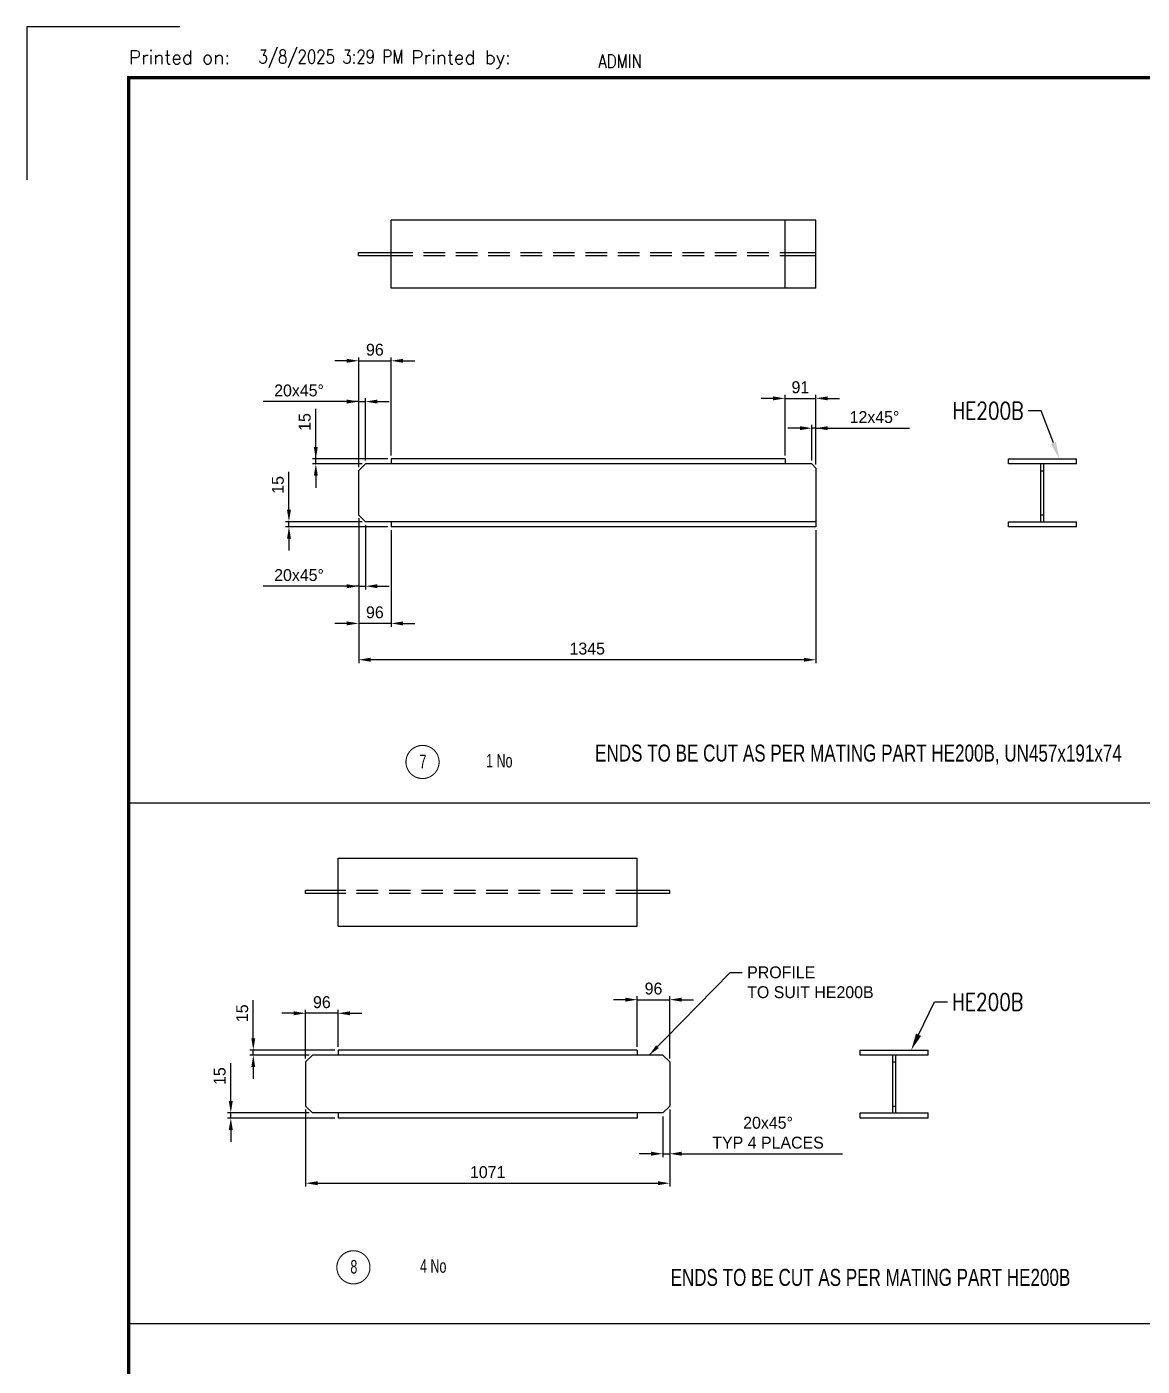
# Model space of a CAD drawing. Header units: millimetres. Extents: x 0 to 16187, y -20471 to 6290.
# Drawn here: x 7529.8 to 7857.9, y 1924 to 2318 of the extents above; entities that cross this region are included whole.
import ezdxf
from ezdxf import colors
from ezdxf.entities.mleader import LeaderData, LeaderLine
from ezdxf.enums import TextEntityAlignment as Align
from ezdxf.math import Vec2, Vec3

# ---------------------------------------------------------------- set-up
doc = ezdxf.new("R2010")
doc.units = ezdxf.units.MM
doc.header["$PDSIZE"] = -1
doc.linetypes.add('DASHED2', pattern=[9.525, 6.35, -3.175])
doc.layers.add('BORDER1', color=3, linetype='Continuous')
doc.layers.add('BORDER2', color=7, linetype='Continuous')
doc.styles.add('ROMANC', font='ROMANC', dxfattribs={"height": 5})
doc.styles.add('ROMANS', font='ROMANS.shx', dxfattribs={"width": 0.8})
doc.styles.add('ROMANT', font='ROMANT', dxfattribs={"height": 4})
doc.styles.add('SLDTEXTSTYLE0', font='TXT', dxfattribs={"width": 0.75})
doc.styles.add('SLDTEXTSTYLE2', font='TXT', dxfattribs={"width": 0.686449})
doc.dimstyles.new('AM_ISO', dxfattribs={"dimtxt": 3.5, "dimasz": 3.5, "dimexe": 1, "dimexo": 1, "dimgap": 1.5, "dimtad": 1, "dimdsep": 46, "dimtxsty": 'Standard', "dimcen": 0, "dimclrd": 1, "dimclre": 1, "dimclrt": 1, "dimadec": 0, "dimazin": 2, "dimtp": 0.1, "dimtm": 0.1, "dimtfac": 0.71, "dimtdec": 3, "dimtmove": 0, "dimatfit": 3, "dimfxl": 1, "dimlwd": -1, "dimlwe": -1, "dimarcsym": 1})
doc.dimstyles.new('AM_ISO$7', dxfattribs={"dimtxt": 3.5, "dimasz": 3.5, "dimexe": 1, "dimexo": 1, "dimgap": 1.5, "dimtad": 1, "dimtoh": 1, "dimdsep": 46, "dimtxsty": 'Standard', "dimcen": 0, "dimclrd": 1, "dimclre": 1, "dimclrt": 1, "dimadec": 0, "dimazin": 2, "dimtp": 0.1, "dimtm": 0.1, "dimtfac": 0.71, "dimtdec": 3, "dimtmove": 0, "dimatfit": 3, "dimfxl": 1, "dimlwd": -1, "dimlwe": -1, "dimarcsym": 1})

# ---------------------------------------------------------------- blocks, each defined once
blk = doc.blocks.new('*D1696')
at = {"color": 1, "linetype": 'ByBlock'}
for p, q in [((7627.45, 2173.4), (7627.45, 2130.8)), ((7761.93, 2169.9), (7761.93, 2130.8)), ((7758.43, 2131.8), (7630.95, 2131.8))]:
    blk.add_line(p, q, dxfattribs=at)
at = {"color": 1}
for points in [[(7630.95, 2132.38), (7630.95, 2131.22), (7627.45, 2131.8)], [(7758.43, 2131.22), (7758.43, 2132.38), (7761.93, 2131.8)]]:
    blk.add_solid(points, dxfattribs=at)
at = {"layer": 'Defpoints', "color": 0}
for p in [(7627.45, 2174.4), (7761.93, 2170.9), (7627.45, 2131.8)]:
    blk.add_point(p, dxfattribs=at)
at = {"color": 1, "insert": (7694.69, 2135.05), "char_height": 3.5, "attachment_point": 5}
blk.add_mtext('1345', dxfattribs=at)
blk = doc.blocks.new('*D1697')
at = {"color": 1, "linetype": 'ByBlock'}
for p, q in [((7627.45, 2173.4), (7627.45, 2141.48)), ((7637, 2169.9), (7637, 2141.48)), ((7623.95, 2142.48), (7620.45, 2142.48)), ((7637, 2142.48), (7627.45, 2142.48)), ((7640.5, 2142.48), (7644, 2142.48))]:
    blk.add_line(p, q, dxfattribs=at)
at = {"color": 1}
for points in [[(7623.95, 2141.9), (7623.95, 2143.07), (7627.45, 2142.48)], [(7640.5, 2143.07), (7640.5, 2141.9), (7637, 2142.48)]]:
    blk.add_solid(points, dxfattribs=at)
at = {"layer": 'Defpoints', "color": 0}
for p in [(7627.45, 2174.4), (7637, 2170.9), (7627.45, 2142.48)]:
    blk.add_point(p, dxfattribs=at)
at = {"color": 1, "insert": (7632.22, 2145.73), "char_height": 3.5, "attachment_point": 5}
blk.add_mtext('96', dxfattribs=at)
blk = doc.blocks.new('*D1698')
at = {"color": 1, "linetype": 'ByBlock'}
for p, q in [((7623.95, 2219.73), (7620.45, 2219.73)), ((7627.45, 2188.4), (7627.45, 2220.73)), ((7627.45, 2219.73), (7637, 2219.73)), ((7637, 2191.9), (7637, 2220.73)), ((7640.5, 2219.73), (7644, 2219.73))]:
    blk.add_line(p, q, dxfattribs=at)
at = {"color": 1}
for points in [[(7623.95, 2219.15), (7623.95, 2220.32), (7627.45, 2219.73)], [(7640.5, 2220.32), (7640.5, 2219.15), (7637, 2219.73)]]:
    blk.add_solid(points, dxfattribs=at)
at = {"layer": 'Defpoints', "color": 0}
for p in [(7637, 2219.73), (7637, 2190.9), (7627.45, 2187.4)]:
    blk.add_point(p, dxfattribs=at)
at = {"color": 1, "insert": (7632.22, 2222.98), "char_height": 3.5, "attachment_point": 5}
blk.add_mtext('96', dxfattribs=at)
blk = doc.blocks.new('*D1699')
at = {"color": 1, "linetype": 'ByBlock'}
for p, q in [((7749.36, 2208.68), (7745.86, 2208.68)), ((7752.86, 2191.9), (7752.86, 2209.68)), ((7752.86, 2208.68), (7761.93, 2208.68)), ((7761.93, 2189.2), (7761.93, 2209.68)), ((7765.43, 2208.68), (7768.93, 2208.68))]:
    blk.add_line(p, q, dxfattribs=at)
at = {"color": 1}
for points in [[(7749.36, 2208.09), (7749.36, 2209.26), (7752.86, 2208.68)], [(7765.43, 2209.26), (7765.43, 2208.09), (7761.93, 2208.68)]]:
    blk.add_solid(points, dxfattribs=at)
at = {"layer": 'Defpoints', "color": 0}
for p in [(7761.93, 2208.68), (7752.86, 2190.9), (7761.93, 2188.2)]:
    blk.add_point(p, dxfattribs=at)
at = {"color": 1, "insert": (7757.39, 2211.93), "char_height": 3.5, "attachment_point": 5}
blk.add_mtext('91', dxfattribs=at)
blk = doc.blocks.new('*D1700')
at = {"color": 1, "linetype": 'ByBlock'}
for p, q in [((7614.85, 2190.9), (7614.85, 2205.56)), ((7614.85, 2194.4), (7614.85, 2197.9)), ((7636, 2190.9), (7613.85, 2190.9)), ((7614.85, 2189.4), (7614.85, 2190.9)), ((7628.45, 2189.4), (7613.85, 2189.4)), ((7614.85, 2185.9), (7614.85, 2182.4))]:
    blk.add_line(p, q, dxfattribs=at)
at = {"color": 1}
for points in [[(7614.26, 2194.4), (7615.43, 2194.4), (7614.85, 2190.9)], [(7615.43, 2185.9), (7614.26, 2185.9), (7614.85, 2189.4)]]:
    blk.add_solid(points, dxfattribs=at)
at = {"layer": 'Defpoints', "color": 0}
for p in [(7614.85, 2190.9), (7637, 2190.9), (7629.45, 2189.4)]:
    blk.add_point(p, dxfattribs=at)
at = {"color": 1, "insert": (7611.6, 2201.73), "char_height": 3.5, "attachment_point": 5, "rotation": 90}
blk.add_mtext('15', dxfattribs=at)
blk = doc.blocks.new('*D1701')
at = {"color": 1, "linetype": 'ByBlock'}
for p, q in [((7627.45, 2207.74), (7599.37, 2207.74)), ((7623.95, 2207.74), (7620.45, 2207.74)), ((7627.45, 2188.4), (7627.45, 2208.74)), ((7627.45, 2207.74), (7629.45, 2207.74)), ((7629.45, 2190.4), (7629.45, 2208.74)), ((7632.95, 2207.74), (7636.45, 2207.74))]:
    blk.add_line(p, q, dxfattribs=at)
at = {"color": 1}
for points in [[(7623.95, 2207.15), (7623.95, 2208.32), (7627.45, 2207.74)], [(7632.95, 2208.32), (7632.95, 2207.15), (7629.45, 2207.74)]]:
    blk.add_solid(points, dxfattribs=at)
at = {"layer": 'Defpoints', "color": 0}
for p in [(7629.45, 2207.74), (7627.45, 2187.4), (7629.45, 2189.4)]:
    blk.add_point(p, dxfattribs=at)
at = {"color": 1, "insert": (7609.91, 2210.99), "char_height": 3.5, "attachment_point": 5}
blk.add_mtext('20x45%%d', dxfattribs=at)
blk = doc.blocks.new('*D1702')
at = {"color": 1, "linetype": 'ByBlock'}
for p, q in [((7757.23, 2199.91), (7753.73, 2199.91)), ((7760.73, 2190.4), (7760.73, 2200.91)), ((7761.93, 2199.91), (7760.73, 2199.91)), ((7761.93, 2189.2), (7761.93, 2200.91)), ((7761.93, 2199.91), (7789.43, 2199.91)), ((7765.43, 2199.91), (7768.93, 2199.91))]:
    blk.add_line(p, q, dxfattribs=at)
at = {"color": 1}
for points in [[(7757.23, 2199.33), (7757.23, 2200.49), (7760.73, 2199.91)], [(7765.43, 2200.49), (7765.43, 2199.33), (7761.93, 2199.91)]]:
    blk.add_solid(points, dxfattribs=at)
at = {"layer": 'Defpoints', "color": 0}
for p in [(7760.73, 2199.91), (7760.73, 2189.4), (7761.93, 2188.2)]:
    blk.add_point(p, dxfattribs=at)
at = {"color": 1, "insert": (7779.18, 2203.16), "char_height": 3.5, "attachment_point": 5}
blk.add_mtext('12x45%%D', dxfattribs=at)
blk = doc.blocks.new('*D1703')
at = {"color": 1, "linetype": 'ByBlock'}
for p, q in [((7606.94, 2175.9), (7606.94, 2187.06)), ((7628.45, 2172.4), (7605.94, 2172.4)), ((7606.94, 2170.9), (7606.94, 2172.4)), ((7636, 2170.9), (7605.94, 2170.9)), ((7606.94, 2167.4), (7606.94, 2163.9))]:
    blk.add_line(p, q, dxfattribs=at)
at = {"color": 1}
for points in [[(7606.36, 2175.9), (7607.53, 2175.9), (7606.94, 2172.4)], [(7607.53, 2167.4), (7606.36, 2167.4), (7606.94, 2170.9)]]:
    blk.add_solid(points, dxfattribs=at)
at = {"layer": 'Defpoints', "color": 0}
for p in [(7606.94, 2172.4), (7629.45, 2172.4), (7637, 2170.9)]:
    blk.add_point(p, dxfattribs=at)
at = {"color": 1, "insert": (7603.69, 2183.23), "char_height": 3.5, "attachment_point": 5, "rotation": 90}
blk.add_mtext('15', dxfattribs=at)
blk = doc.blocks.new('*D1704')
at = {"color": 1, "linetype": 'ByBlock'}
for p, q in [((7627.45, 2173.4), (7627.45, 2152.43)), ((7629.45, 2171.4), (7629.45, 2152.43)), ((7627.45, 2153.43), (7599.37, 2153.43)), ((7623.95, 2153.43), (7620.45, 2153.43)), ((7627.45, 2153.43), (7629.45, 2153.43)), ((7632.95, 2153.43), (7636.45, 2153.43))]:
    blk.add_line(p, q, dxfattribs=at)
at = {"color": 1}
for points in [[(7623.95, 2152.84), (7623.95, 2154.01), (7627.45, 2153.43)], [(7632.95, 2154.01), (7632.95, 2152.84), (7629.45, 2153.43)]]:
    blk.add_solid(points, dxfattribs=at)
at = {"layer": 'Defpoints', "color": 0}
for p in [(7627.45, 2174.4), (7629.45, 2172.4), (7629.45, 2153.43)]:
    blk.add_point(p, dxfattribs=at)
at = {"color": 1, "insert": (7609.91, 2156.68), "char_height": 3.5, "attachment_point": 5}
blk.add_mtext('20x45%%d', dxfattribs=at)
blk = doc.blocks.new('*U609')
at = {"layer": 'BORDER1', "color": 154, "true_color": 0x1859a9, "const_width": 1}
blk.add_lwpolyline([(1.81, 811), (1144, 811), (1144, 0), (0, 0), (0, 811)], close=True, dxfattribs=at)
at = {"layer": 'BORDER2'}
blk.add_lwpolyline([(15, 826), (-30, 826), (-30, 781)], dxfattribs=at)
at = {"layer": 'BORDER2', "style": 'ROMANS'}
blk.add_text('Printed on:                 Printed by:', height=4, dxfattribs=at).set_placement((0, 815))
at = {"layer": 'BORDER2', "char_height": 4, "attachment_point": 7, "style": 'ROMANS'}
for s, insert in [('3/8/2025 3:29 PM', (38.14, 813.89)), ('ADMIN', (138.14, 813.89))]:
    blk.add_mtext(s, dxfattribs=dict(at, insert=insert))
at = {"layer": 'BORDER2', "flags": 8}
for tag, height, style, p in [('REV-A', 3.24, 'ROMANS', (986.93, 140.25)), ('RE-A', 8.06, 'ROMANT', (1084.63, 7.17))]:
    blk.add_attdef(tag, text='', height=height, dxfattribs=dict(at, style=style)).set_placement(p, align=Align.CENTER)
at = {"layer": 'BORDER2', "style": 'ROMANS', "width": 3.830216}
blk.add_attdef('DATE-A', text='', height=3.24, dxfattribs=at).set_placement((995.51, 140.25), (1008.51, 140.25), align=Align.FIT)
at = {"layer": 'BORDER2'}
for tag, height, style, p in [('DRN-A', 3.24, 'ROMANS', (1018.38, 140.25)), ('CHD-A', 3.24, 'ROMANS', (1032.35, 140.25)), ('APD-A', 3.24, 'ROMANS', (1046.64, 140.25)), ('CONS_CONT_VEND', 4.2, 'ROMANC', (1061.39, 72.83))]:
    blk.add_attdef(tag, text='', height=height, dxfattribs=dict(at, style=style)).set_placement(p, align=Align.CENTER)
at = {"layer": 'BORDER2', "style": 'ROMANS', "width": 0.8}
for tag, p, height in [('1:X', (997.23, 122.55), 3.5), ('LOC', (1042.74, 122.55), 3.5), ('PROJ_NO', (1118.64, 122.55), 3.5), ('CONS_DRG_NO', (1011, 63), 3)]:
    blk.add_attdef(tag, p, '', height=height, dxfattribs=at)
at = {"layer": 'BORDER2', "lineweight": 30, "width": 0.8, "flags": 104}
blk.add_attdef('COMMENTS-A', text='', height=2.2, dxfattribs=at).set_placement((1055.21, 142.07), align=Align.MIDDLE_LEFT)
at = {"layer": 'BORDER2', "style": 'ROMANS', "width": 0.8}
for tag, p in [('PROJECT_TITLE_1', (1061.07, 55.35)), ('PROJECT_TITLE_2', (1061.07, 49.3))]:
    blk.add_attdef(tag, text='', height=3.5, dxfattribs=at).set_placement(p, align=Align.MIDDLE)
at = {"layer": 'BORDER2', "style": 'ROMANT', "width": 0.8}
for tag, p in [('DRG_TITLE_1', (1061.07, 36.31)), ('DRG_TITLE_2', (1061.07, 28.31)), ('DRG_TITLE_3', (1061.07, 20.31))]:
    blk.add_attdef(tag, text='', height=5, dxfattribs=at).set_placement(p, align=Align.CENTER)
at = {"layer": 'BORDER2', "style": 'ROMANT'}
for tag, p in [('AR', (995, 7.17)), ('PA', (1011.74, 7.17)), ('DC', (1028.45, 7.17)), ('TS', (1120.84, 7.17))]:
    blk.add_attdef(tag, p, '', height=8.06, dxfattribs=at)
for tag, p in [('SRNO', (1074.7, 7.17)), ('SH', (1115.8, 7.18))]:
    blk.add_attdef(tag, text='', height=8.06, dxfattribs=at).set_placement(p, align=Align.RIGHT)
at = {"layer": 'BORDER2', "style": 'ROMANS', "flags": 2}
blk.add_attdef('TB_VERSION', text='', height=2, dxfattribs=at).set_placement((1, -1), align=Align.TOP_LEFT)
blk = doc.blocks.new('*D5033')
at = {"color": 1, "linetype": 'ByBlock'}
for p, q in [((7611.85, 1999.48), (7611.85, 1976.81)), ((7718.95, 1999.48), (7718.95, 1976.81)), ((7615.35, 1977.81), (7715.45, 1977.81))]:
    blk.add_line(p, q, dxfattribs=at)
at = {"color": 1}
for points in [[(7615.35, 1978.4), (7615.35, 1977.23), (7611.85, 1977.81)], [(7715.45, 1977.23), (7715.45, 1978.4), (7718.95, 1977.81)]]:
    blk.add_solid(points, dxfattribs=at)
at = {"layer": 'Defpoints', "color": 0}
for p in [(7611.85, 2000.48), (7718.95, 2000.48), (7718.95, 1977.81)]:
    blk.add_point(p, dxfattribs=at)
at = {"color": 1, "insert": (7665.4, 1981.06), "char_height": 3.5, "attachment_point": 5}
blk.add_mtext('1071', dxfattribs=at)
blk = doc.blocks.new('*D5034')
at = {"color": 1, "linetype": 'ByBlock'}
for p, q in [((7705.9, 2031.8), (7702.4, 2031.8)), ((7709.4, 2017.98), (7709.4, 2032.8)), ((7709.4, 2031.8), (7718.95, 2031.8)), ((7718.95, 2014.48), (7718.95, 2032.8)), ((7722.45, 2031.8), (7725.95, 2031.8))]:
    blk.add_line(p, q, dxfattribs=at)
at = {"color": 1}
for points in [[(7705.9, 2031.22), (7705.9, 2032.39), (7709.4, 2031.8)], [(7722.45, 2032.39), (7722.45, 2031.22), (7718.95, 2031.8)]]:
    blk.add_solid(points, dxfattribs=at)
at = {"layer": 'Defpoints', "color": 0}
for p in [(7718.95, 2031.8), (7709.4, 2016.98), (7718.95, 2013.48)]:
    blk.add_point(p, dxfattribs=at)
at = {"color": 1, "insert": (7714.18, 2035.05), "char_height": 3.5, "attachment_point": 5}
blk.add_mtext('96', dxfattribs=at)
blk = doc.blocks.new('*D5035')
at = {"color": 1, "linetype": 'ByBlock'}
for p, q in [((7718.95, 1999.48), (7718.95, 1985.48)), ((7716.95, 1997.48), (7716.95, 1985.48)), ((7713.45, 1986.48), (7709.95, 1986.48)), ((7716.95, 1986.48), (7718.95, 1986.48)), ((7722.45, 1986.48), (7769.79, 1986.48))]:
    blk.add_line(p, q, dxfattribs=at)
at = {"color": 1}
for points in [[(7713.45, 1985.9), (7713.45, 1987.07), (7716.95, 1986.48)], [(7722.45, 1987.07), (7722.45, 1985.9), (7718.95, 1986.48)]]:
    blk.add_solid(points, dxfattribs=at)
at = {"layer": 'Defpoints', "color": 0}
for p in [(7716.95, 1998.48), (7718.95, 2000.48), (7718.95, 1986.48)]:
    blk.add_point(p, dxfattribs=at)
at = {"color": 1, "insert": (7747.87, 1992.65), "char_height": 3.5, "attachment_point": 5}
blk.add_mtext('20x45%%D\\PTYP 4 PLACES', dxfattribs=at)
blk = doc.blocks.new('*D5036')
at = {"color": 1, "linetype": 'ByBlock'}
for p, q in [((7608.35, 2027.8), (7604.85, 2027.8)), ((7611.85, 2014.48), (7611.85, 2028.8)), ((7621.4, 2027.8), (7611.85, 2027.8)), ((7621.4, 2017.98), (7621.4, 2028.8)), ((7624.9, 2027.8), (7628.4, 2027.8))]:
    blk.add_line(p, q, dxfattribs=at)
at = {"color": 1}
for points in [[(7608.35, 2027.21), (7608.35, 2028.38), (7611.85, 2027.8)], [(7624.9, 2028.38), (7624.9, 2027.21), (7621.4, 2027.8)]]:
    blk.add_solid(points, dxfattribs=at)
at = {"layer": 'Defpoints', "color": 0}
for p in [(7611.85, 2027.8), (7611.85, 2013.48), (7621.4, 2016.98)]:
    blk.add_point(p, dxfattribs=at)
at = {"color": 1, "insert": (7616.63, 2031.05), "char_height": 3.5, "attachment_point": 5}
blk.add_mtext('96', dxfattribs=at)
blk = doc.blocks.new('*D5037')
at = {"color": 1, "linetype": 'ByBlock'}
for p, q in [((7596.45, 2020.48), (7596.45, 2031.65)), ((7620.4, 2016.98), (7595.45, 2016.98)), ((7612.85, 2015.48), (7595.45, 2015.48)), ((7596.45, 2015.48), (7596.45, 2016.98)), ((7596.45, 2011.98), (7596.45, 2008.48))]:
    blk.add_line(p, q, dxfattribs=at)
at = {"color": 1}
for points in [[(7595.87, 2020.48), (7597.03, 2020.48), (7596.45, 2016.98)], [(7597.03, 2011.98), (7595.87, 2011.98), (7596.45, 2015.48)]]:
    blk.add_solid(points, dxfattribs=at)
at = {"layer": 'Defpoints', "color": 0}
for p in [(7596.45, 2016.98), (7613.85, 2015.48), (7621.4, 2016.98)]:
    blk.add_point(p, dxfattribs=at)
at = {"color": 1, "insert": (7593.2, 2027.81), "char_height": 3.5, "attachment_point": 5, "rotation": 90}
blk.add_mtext('15', dxfattribs=at)
blk = doc.blocks.new('*D5038')
at = {"color": 1, "linetype": 'ByBlock'}
for p, q in [((7589.83, 2001.98), (7589.83, 2013.15)), ((7612.85, 1998.48), (7588.83, 1998.48)), ((7589.83, 1996.98), (7589.83, 1998.48)), ((7620.4, 1996.98), (7588.83, 1996.98)), ((7589.83, 1993.48), (7589.83, 1989.98))]:
    blk.add_line(p, q, dxfattribs=at)
at = {"color": 1}
for points in [[(7589.25, 2001.98), (7590.41, 2001.98), (7589.83, 1998.48)], [(7590.41, 1993.48), (7589.25, 1993.48), (7589.83, 1996.98)]]:
    blk.add_solid(points, dxfattribs=at)
at = {"layer": 'Defpoints', "color": 0}
for p in [(7589.83, 1998.48), (7613.85, 1998.48), (7621.4, 1996.98)]:
    blk.add_point(p, dxfattribs=at)
at = {"color": 1, "insert": (7586.58, 2009.31), "char_height": 3.5, "attachment_point": 5, "rotation": 90}
blk.add_mtext('15', dxfattribs=at)

msp = doc.modelspace()

# ---------------------------------------------------------------- linework, layer by layer
at = {"color": 7, "linetype": 'Continuous', "lineweight": 25}
for p, q in [((7761.92863, 2261.13849), (7636.99863, 2261.13849)), ((7636.99863, 2251.13849), (7636.99863, 2261.13849)), ((7636.99863, 2241.13849), (7636.99863, 2261.13849)), ((7752.85863, 2241.13849), (7752.85863, 2261.13849)), ((7761.92863, 2241.13849), (7761.92863, 2261.13849)), ((7627.44863, 2250.68849), (7627.44863, 2251.58849)), ((7627.44863, 2251.58849), (7636.99863, 2251.58849)), ((7627.44863, 2250.68849), (7636.99863, 2250.68849)), ((7636.99863, 2241.13849), (7636.99863, 2251.13849)), ((7752.85863, 2251.58849), (7761.92863, 2251.58849)), ((7752.85863, 2250.68849), (7761.92863, 2250.68849)), ((7761.92863, 2241.13849), (7636.99863, 2241.13849)), ((7818.55264, 2190.89747), (7838.55264, 2190.89747)), ((7818.55264, 2189.39747), (7818.55264, 2190.89747)), ((7838.55264, 2189.39747), (7838.55264, 2190.89747)), ((7838.55264, 2189.39747), (7818.55264, 2189.39747)), ((7828.10264, 2172.39747), (7828.10264, 2189.39747)), ((7829.00264, 2172.39747), (7829.00264, 2189.39747)), ((7818.55264, 2172.39747), (7838.55264, 2172.39747)), ((7818.55264, 2170.89747), (7818.55264, 2172.39747)), ((7838.55264, 2170.89747), (7838.55264, 2172.39747)), ((7838.55264, 2170.89747), (7818.55264, 2170.89747)), ((7621.40294, 2073.4528), (7709.40294, 2073.4528)), ((7621.40294, 2053.4528), (7621.40294, 2073.4528)), ((7709.40294, 2053.4528), (7709.40294, 2073.4528)), ((7621.40294, 2063.9028), (7611.85294, 2063.9028)), ((7611.85294, 2063.0028), (7611.85294, 2063.9028)), ((7621.40294, 2063.0028), (7611.85294, 2063.0028)), ((7718.95294, 2063.9028), (7709.40294, 2063.9028)), ((7718.95294, 2063.0028), (7709.40294, 2063.0028)), ((7718.95294, 2063.0028), (7718.95294, 2063.9028)), ((7621.40294, 2053.4528), (7709.40294, 2053.4528)), ((7774.98394, 2016.98158), (7794.98394, 2016.98158)), ((7774.98394, 2015.48158), (7774.98394, 2016.98158)), ((7794.98394, 2015.48158), (7774.98394, 2015.48158)), ((7784.53394, 1998.48158), (7784.53394, 2015.48158)), ((7785.43394, 1998.48158), (7785.43394, 2015.48158)), ((7794.98394, 2015.48158), (7794.98394, 2016.98158)), ((7774.98394, 1998.48158), (7794.98394, 1998.48158)), ((7774.98394, 1996.98158), (7774.98394, 1998.48158)), ((7794.98394, 1996.98158), (7794.98394, 1998.48158)), ((7794.98394, 1996.98158), (7774.98394, 1996.98158))]:
    msp.add_line(p, q, dxfattribs=at)
at = {"color": 2, "linetype": 'DASHED2'}
for p, q in [((7636.99863, 2251.58849), (7752.85863, 2251.58849)), ((7636.99863, 2250.68849), (7752.85863, 2250.68849)), ((7709.40294, 2063.9028), (7621.40294, 2063.9028)), ((7709.40294, 2063.0028), (7621.40294, 2063.0028))]:
    msp.add_line(p, q, dxfattribs=at)
for p, q in [((7752.85863, 2190.89747), (7636.99863, 2190.89747)), ((7636.99863, 2190.89747), (7636.99863, 2189.39747)), ((7752.85863, 2190.89747), (7752.85863, 2189.39747)), ((7629.44863, 2189.39747), (7627.44863, 2187.39747)), ((7627.44863, 2187.39747), (7627.44863, 2174.39747)), ((7760.72863, 2189.39747), (7629.44863, 2189.39747)), ((7760.72863, 2189.39747), (7761.92863, 2188.19747)), ((7761.92863, 2188.19747), (7761.92863, 2170.89747)), ((7828.10264, 2187.39747), (7829.00264, 2187.39747)), ((7627.44863, 2174.39747), (7629.44863, 2172.39747)), ((7761.92863, 2172.39747), (7629.44863, 2172.39747)), ((7636.99863, 2172.39747), (7636.99863, 2170.89747)), ((7828.10264, 2174.39747), (7829.00264, 2174.39747)), ((7761.92863, 2170.89747), (7636.99863, 2170.89747)), ((7559.82691, 2089.68865), (7902.60526, 2089.68865)), ((7613.85294, 2015.48158), (7611.85294, 2013.48158)), ((7611.85294, 2013.48158), (7611.85294, 2000.48158)), ((7716.95294, 2015.48158), (7613.85294, 2015.48158)), ((7709.40294, 2016.98158), (7621.40294, 2016.98158)), ((7621.40294, 2016.98158), (7621.40294, 2015.48158)), ((7709.40294, 2016.98158), (7709.40294, 2015.48158)), ((7716.95294, 2015.48158), (7718.95294, 2013.48158)), ((7718.95294, 2013.48158), (7718.95294, 2000.48158)), ((7784.53394, 2013.48158), (7785.43394, 2013.48158)), ((7613.85294, 1998.48158), (7611.85294, 2000.48158)), ((7716.95294, 1998.48158), (7613.85294, 1998.48158)), ((7621.40294, 1998.48158), (7621.40294, 1996.98158)), ((7709.40294, 1998.48158), (7709.40294, 1996.98158)), ((7716.95294, 1998.48158), (7718.95294, 2000.48158)), ((7784.53394, 2000.48158), (7785.43394, 2000.48158)), ((7709.40294, 1996.98158), (7621.40294, 1996.98158)), ((7559.82691, 1936.5376), (7902.60526, 1936.5376))]:
    msp.add_line(p, q)
at = {"color": 2}
for points in [[(7651.10847, 2101.72119, 0.3125, 0.3125, 1), (7641.35847, 2101.72119, 0.3125, 0.3125, 1)], [(7630.77564, 1953.07494, 0.3125, 0.3125, 1), (7621.02564, 1953.07494, 0.3125, 0.3125, 1)]]:
    msp.add_lwpolyline(points, format="xyseb", close=True, dxfattribs=at)

# ---------------------------------------------------------------- block references
at = {"layer": 'BORDER1'}
msp.add_blockref('*U609', (7559.82691, 1491.98256), dxfattribs=at)

# ---------------------------------------------------------------- texts
at = {"color": 2, "style": 'SLDTEXTSTYLE2', "width": 0.686449}
for s, p in [('1 No', (7668.82085, 2102.11364)), ('7', (7646.36665, 2101.87557)), ('8', (7626.03382, 1953.22931)), ('4 No', (7649.38075, 1953.46738))]:
    msp.add_text(s, height=4, dxfattribs=at).set_placement(p, align=Align.MIDDLE_CENTER)
at = {"style": 'SLDTEXTSTYLE0', "width": 0.75}
for s, p in [('ENDS TO BE CUT AS PER MATING PART HE200B, UN457x191x74', (7696.99328, 2101.84268)), ('ENDS TO BE CUT AS PER MATING PART HE200B', (7719.19475, 1947.61305))]:
    msp.add_text(s, height=5, dxfattribs=at).set_placement(p)
at = {"color": 1, "insert": (7741.73306, 2041.59516), "char_height": 3.5, "width": 36.1563592, "attachment_point": 1}
msp.add_mtext('PROFILE\\PTO SUIT HE200B', dxfattribs=at)

# ---------------------------------------------------------------- dimensions: what is measured, and where the dimension line sits
for base, p1, p2, angle, picture, middle in [((7636.9986304638, 2219.7324535724), (7627.4486304638, 2187.3974705769), (7636.9986304638, 2190.8974705769), 180, '*D1698', (7632.2236304638, 2219.7324535724)), ((7761.92863, 2208.67796), (7752.85863, 2190.89747), (7761.92863, 2188.19747), 180, '*D1699', (7757.39363, 2208.67796)), ((7614.84702, 2190.89747), (7629.44863, 2189.39747), (7636.99863, 2190.89747), 90, '*D1700', (7614.84702, 2201.7308)), ((7627.4486304638, 2142.4823062649), (7636.9986304638, 2170.8974705769), (7627.4486304638, 2174.3974705769), 180, '*D1697', (7632.2236304638, 2142.4823062649)), ((7627.44863, 2131.79862), (7761.92863, 2170.89747), (7627.44863, 2174.39747), 180, '*D1696', (7694.68863, 2131.79862))]:
    dim = msp.add_linear_dim(base=base, p1=p1, p2=p2, angle=angle, dimstyle='AM_ISO', override={"dimtxt": 3.5, "dimdec": 0, "dimlfac": 10})
    dim.commit()
    dim.dimension.update_dxf_attribs({"geometry": picture, "text_midpoint": middle, "dimtype": 160})
for base, p1, p2, text, picture, middle in [((7629.44863, 2207.73757), (7627.44863, 2187.39747), (7629.44863, 2189.39747), '<>x45%%d', '*D1701', (7609.90696, 2207.73757)), ((7760.72863, 2199.90996), (7761.92863, 2188.19747), (7760.72863, 2189.39747), '<>x45%%D', '*D1702', (7779.17863, 2199.90996)), ((7629.44863, 2153.42755), (7627.44863, 2174.39747), (7629.44863, 2172.39747), '<>x45%%d', '*D1704', (7609.90696, 2153.42755))]:
    dim = msp.add_linear_dim(base=base, p1=p1, p2=p2, angle=180, text=text, dimstyle='AM_ISO', override={"dimtxt": 3.5, "dimdec": 0, "dimlfac": 10})
    dim.commit()
    dim.dimension.update_dxf_attribs({"geometry": picture, "text_midpoint": middle, "dimtype": 160})
for base, p1, p2, picture, middle in [((7606.94328, 2172.39747), (7636.99863, 2170.89747), (7629.44863, 2172.39747), '*D1703', (7603.69328, 2183.2308)), ((7596.44911, 2016.98158), (7613.85294, 2015.48158), (7621.40294, 2016.98158), '*D5037', (7593.19911, 2027.81491)), ((7589.82896, 1998.48158), (7621.40294, 1996.98158), (7613.85294, 1998.48158), '*D5038', (7586.57896, 2009.31491))]:
    dim = msp.add_linear_dim(base=base, p1=p1, p2=p2, angle=90, dimstyle='AM_ISO', override={"dimtxt": 3.5, "dimdec": 0, "dimlfac": 10})
    dim.commit()
    dim.dimension.update_dxf_attribs({"geometry": picture, "text_midpoint": middle})
for base, p1, p2, picture, middle in [((7718.9529374766, 2031.8021164664), (7709.4029374766, 2016.9815801633), (7718.9529374766, 2013.4815801633), '*D5034', (7714.1779374766, 2031.8021164664)), ((7611.8529374766, 2027.7957191029), (7621.4029374766, 2016.9815801633), (7611.8529374766, 2013.4815801633), '*D5036', (7616.6279374766, 2027.7957191029)), ((7718.95294, 1977.81184), (7611.85294, 2000.48158), (7718.95294, 2000.48158), '*D5033', (7665.40294, 1977.81184))]:
    dim = msp.add_linear_dim(base=base, p1=p1, p2=p2, dimstyle='AM_ISO', override={"dimtxt": 3.5, "dimdec": 0, "dimlfac": 10})
    dim.commit()
    dim.dimension.update_dxf_attribs({"geometry": picture, "text_midpoint": middle, "dimtype": 160})
dim = msp.add_linear_dim(base=(7718.95294, 1986.48176), p1=(7716.95294, 1998.48158), p2=(7718.95294, 2000.48158), text='<>x45%%D\\PTYP 4 PLACES', dimstyle='AM_ISO', override={"dimtxt": 3.5, "dimlfac": 10, "dimtxsty": 'Standard'})
dim.commit()
dim.dimension.update_dxf_attribs({"geometry": '*D5035', "text_midpoint": (7747.8696, 1992.64842)})

# ---------------------------------------------------------------- leaders
at = {"annotation_type": 0, "has_hookline": 1, "hookline_direction": 0, "text_width": 22.16667}
msp.add_leader([(7712.90185, 2015.48158), (7736.73306, 2039.84516), (7740.23306, 2039.84516)], dimstyle='AM_ISO$7', override={"dimgap": 1.5, "dimtad": 0}, dxfattribs=at)
ml = msp.add_multileader_mtext('Standard')
ml.set_content('HE200B', color=1, style='ROMANS')
ml.set_leader_properties()
ml.build(insert=Vec2(0, 0))
ml.multileader.update_dxf_attribs({"dogleg_length": 3.84358, "arrow_head_size": 5})
ctx = ml.context
ctx.base_point, ctx.char_height, ctx.arrow_head_size, ctx.landing_gap_size, ctx.plane_origin = Vec3(7801.68954, 2205.04883), 5, 5, 0.4, Vec3(59449.50793, -25284.3443)
notes = []
notes.append((ctx, [(0, (1, 1, 0), (7828.21312, 2205.04883), (-1, 0), 3.84358, [(0, [(7833.55264, 2190.89747)], 0, [])])]))
ctx.mtext.insert, ctx.mtext.width = Vec3(7802.08954, 2207.54883), 144.3262905
at = {"color": 1}
ml = msp.add_multileader_mtext('Standard', dxfattribs=at)
ml.set_content('HE200B', color=1, style='ROMANS')
ml.set_leader_properties()
ml.build(insert=Vec2(0, 0))
ml.multileader.update_dxf_attribs({"dogleg_length": 3.84358, "arrow_head_size": 5})
ctx = ml.context
ctx.base_point, ctx.char_height, ctx.arrow_head_size, ctx.landing_gap_size, ctx.plane_origin = Vec3(7678.18177, 2031.13294), 5, 5, 0.4, Vec3(59354.40912, -25458.26019)
ctx.text_align_type = 2
notes.append((ctx, [(0, (1, 1, 0), (7796.78449, 2031.13294), (1, 0), 3.84358, [(0, [(7789.98394, 2016.98158)], 0, [])])]))
ctx.mtext.insert, ctx.mtext.width, ctx.mtext.alignment = Vec3(7822.90806, 2033.63294), 144.3262905, 3
for ctx, leaders in notes:
    for number, flags, end, landing, length, lines in leaders:
        leader = LeaderData()
        leader.index, (leader.has_last_leader_line, leader.has_dogleg_vector, leader.attachment_direction) = number, flags
        leader.last_leader_point, leader.dogleg_vector, leader.dogleg_length = Vec3(end), Vec3(landing), length
        for number, points, colour, breaks in lines:
            line = LeaderLine()
            line.index, line.vertices, line.color, line.breaks = number, Vec3.list(points), colors.encode_raw_color(colour), breaks
            leader.lines.append(line)
        ctx.leaders.append(leader)

doc.saveas('drawing.dxf')
